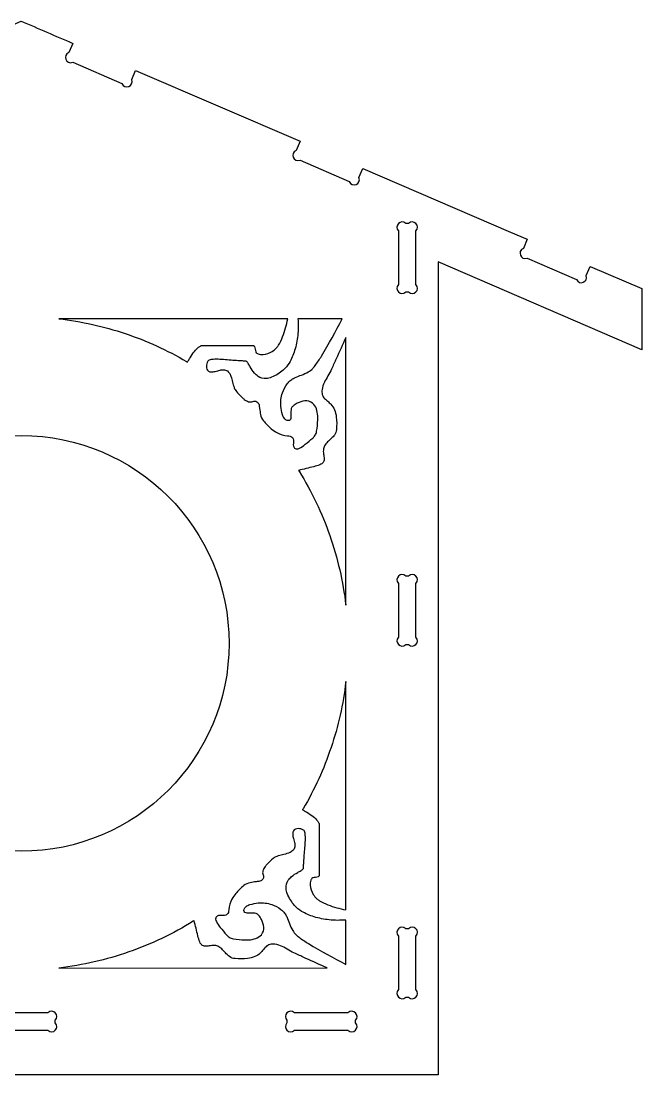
# Model space of a CAD drawing. Extents: x 3.18 to 12.46, y -12.62 to -4.73.
# Drawn here: x 7.82 to 12.46, y -12.62 to -4.73 of the extents above; entities that cross this region are included whole.
import ezdxf

# ---------------------------------------------------------------- set-up
doc = ezdxf.new("R2010")
doc.units = 0
doc.layers.add('LAYER_1', color=7, linetype='CONTINUOUS')

msp = doc.modelspace()

# ---------------------------------------------------------------- linework, layer by layer
at = {"layer": 'LAYER_1', "color": 250}
for points, knots in [([(12.0733, -6.5699), (12.0733, -6.5699), (12.0733, -6.5699), (12.0733, -6.5699), (12.0733, -6.5699), (12.0733, -6.5699), (12.0733, -6.5699), (12.0733, -6.5699), (12.0439, -6.638), (12.0439, -6.638), (12.0633, -6.6868), (11.9901, -6.7159), (11.9708, -6.6671), (11.9708, -6.6671), (11.603, -6.5085), (11.603, -6.5085), (11.5542, -6.5279), (11.5252, -6.4548), (11.574, -6.4354), (11.574, -6.4354), (11.6034, -6.3672), (11.6034, -6.3672), (11.6034, -6.3672), (11.4779, -6.3131), (11.4779, -6.3131), (11.4779, -6.3131), (10.3742, -5.8371), (10.3742, -5.8371), (10.3742, -5.8371), (10.3742, -5.8371), (10.3742, -5.8371), (10.3742, -5.8371), (10.3448, -5.9053), (10.3448, -5.9053), (10.3642, -5.9541), (10.291, -5.9832), (10.2716, -5.9344), (10.2716, -5.9344), (9.9039, -5.7758), (9.9039, -5.7758), (9.8551, -5.7952), (9.826, -5.722), (9.8748, -5.7026), (9.8748, -5.7026), (9.9042, -5.6345), (9.9042, -5.6345), (9.9042, -5.6345), (8.6751, -5.1044), (8.6751, -5.1044), (8.6751, -5.1044), (8.6457, -5.1726), (8.6457, -5.1726), (8.665, -5.2214), (8.5919, -5.2504), (8.5725, -5.2017), (8.5725, -5.2017), (8.2048, -5.0431), (8.2048, -5.0431), (8.156, -5.0625), (8.1269, -4.9893), (8.1757, -4.9699), (8.1757, -4.9699), (8.2051, -4.9017), (8.2051, -4.9017), (8.0762, -4.8461), (7.9473, -4.7905), (7.8184, -4.7349), (7.8184, -4.7349), (7.8183, -4.7349), (7.8183, -4.7349), (7.8183, -4.7349), (7.8183, -4.7349), (7.8183, -4.7349), (7.8183, -4.7349), (7.4321, -4.9015), (7.4321, -4.9015), (7.4321, -4.9015), (7.4615, -4.9697), (7.4615, -4.9697), (7.5103, -4.9891), (7.4812, -5.0622), (7.4325, -5.0428), (7.4325, -5.0428), (7.0647, -5.2014), (7.0647, -5.2014), (7.0453, -5.2502), (6.9722, -5.2211), (6.9916, -5.1723), (6.9916, -5.1723), (6.9622, -5.1042), (6.9622, -5.1042), (6.9622, -5.1042), (5.73, -5.6355), (5.73, -5.6355), (5.73, -5.6355), (5.7594, -5.7037), (5.7594, -5.7037), (5.8082, -5.7231), (5.7791, -5.7963), (5.7303, -5.7769), (5.7303, -5.7769), (5.3626, -5.9355), (5.3626, -5.9355), (5.3432, -5.9842), (5.27, -5.9552), (5.2894, -5.9064), (5.2894, -5.9064), (5.26, -5.8382), (5.26, -5.8382), (5.26, -5.8382), (4.1558, -6.3144), (4.1558, -6.3144), (4.1558, -6.3144), (4.0278, -6.3696), (4.0278, -6.3696), (4.0278, -6.3696), (4.0572, -6.4377), (4.0572, -6.4377), (4.106, -6.4571), (4.0769, -6.5303), (4.0281, -6.5109), (4.0281, -6.5109), (3.6604, -6.6695), (3.6604, -6.6695), (3.641, -6.7183), (3.5679, -6.6892), (3.5873, -6.6404), (3.5873, -6.6404), (3.5579, -6.5722), (3.5579, -6.5722), (3.5579, -6.5722), (3.3879, -6.6455), (3.3879, -6.6455), (3.3879, -6.6455), (3.1766, -6.7366), (3.1766, -6.7366), (3.1766, -6.7366), (3.1766, -6.988), (3.1766, -6.988), (3.1766, -6.988), (3.1765, -7.0497), (3.1765, -7.0497), (3.1765, -7.0497), (3.1766, -7.1954), (3.1766, -7.1954), (3.1766, -7.1954), (4.6915, -6.542), (4.6915, -6.542), (4.6915, -6.542), (4.6915, -12.6193), (4.6915, -12.6193), (4.6915, -12.6193), (10.9379, -12.6193), (10.9379, -12.6193), (10.9379, -12.6193), (10.9379, -6.5366), (10.9379, -6.5366), (10.9379, -6.5366), (12.4602, -7.1954), (12.4602, -7.1954), (12.4602, -7.1954), (12.4603, -7.0498), (12.4603, -7.0498), (12.4602, -7.0499), (12.4602, -7.0498), (12.4602, -7.0497), (12.4602, -7.0497), (12.4601, -6.988), (12.4601, -6.988), (12.4601, -6.988), (12.46, -6.7367), (12.46, -6.7367), (12.46, -6.7367), (12.0733, -6.5699), (12.0733, -6.5699)], [0, 0, 0, 0, 1, 1, 1, 2, 2, 2, 3, 3, 3, 4, 4, 4, 5, 5, 5, 6, 6, 6, 7, 7, 7, 8, 8, 8, 9, 9, 9, 10, 10, 10, 11, 11, 11, 12, 12, 12, 13, 13, 13, 14, 14, 14, 15, 15, 15, 16, 16, 16, 17, 17, 17, 18, 18, 18, 19, 19, 19, 20, 20, 20, 21, 21, 21, 22, 22, 22, 23, 23, 23, 24, 24, 24, 25, 25, 25, 26, 26, 26, 27, 27, 27, 28, 28, 28, 29, 29, 29, 30, 30, 30, 31, 31, 31, 32, 32, 32, 33, 33, 33, 34, 34, 34, 35, 35, 35, 36, 36, 36, 37, 37, 37, 38, 38, 38, 39, 39, 39, 40, 40, 40, 41, 41, 41, 42, 42, 42, 43, 43, 43, 44, 44, 44, 45, 45, 45, 46, 46, 46, 47, 47, 47, 48, 48, 48, 49, 49, 49, 50, 50, 50, 51, 51, 51, 52, 52, 52, 53, 53, 53, 54, 54, 54, 55, 55, 55, 56, 56, 56, 57, 57, 57, 58, 58, 58, 58]), ([(10.696, -6.2496), (10.696, -6.2496), (10.7146, -6.2496), (10.7146, -6.2496), (10.7517, -6.2124), (10.8074, -6.2681), (10.7702, -6.3052), (10.7702, -6.3052), (10.7702, -6.7057), (10.7702, -6.7057), (10.8074, -6.7428), (10.7517, -6.7985), (10.7146, -6.7614), (10.7146, -6.7614), (10.696, -6.7614), (10.696, -6.7614), (10.6589, -6.7985), (10.6032, -6.7428), (10.6403, -6.7057), (10.6403, -6.7057), (10.6403, -6.3052), (10.6403, -6.3052), (10.6032, -6.2681), (10.6589, -6.2124), (10.696, -6.2496)], [0, 0, 0, 0, 1, 1, 1, 2, 2, 2, 3, 3, 3, 4, 4, 4, 5, 5, 5, 6, 6, 6, 7, 7, 7, 8, 8, 8, 8]), ([(8.1009, -6.9623), (8.1009, -6.9623), (9.8121, -6.9626), (9.8121, -6.9626), (9.8031, -7.0085), (9.7903, -7.0536), (9.7739, -7.0975), (9.7659, -7.1188), (9.7557, -7.1393), (9.7435, -7.1585), (9.7389, -7.1657), (9.7339, -7.1725), (9.7283, -7.179), (9.7191, -7.1897), (9.7082, -7.1989), (9.696, -7.2061), (9.6751, -7.2185), (9.6519, -7.2264), (9.6277, -7.2294), (9.6151, -7.2309), (9.6022, -7.2294), (9.5902, -7.2249), (9.5872, -7.2237), (9.5843, -7.2223), (9.5816, -7.2205), (9.5776, -7.2179), (9.5745, -7.2141), (9.5728, -7.2096), (9.5704, -7.2032), (9.5691, -7.1966), (9.5688, -7.1898), (9.5685, -7.1831), (9.5668, -7.1764), (9.5638, -7.1703), (9.5626, -7.168), (9.5612, -7.1659), (9.5595, -7.1639), (9.5588, -7.163), (9.5578, -7.1624), (9.5567, -7.1621), (9.5567, -7.1621), (9.167, -7.1621), (9.167, -7.1621), (9.1656, -7.1624), (9.1643, -7.1629), (9.1631, -7.1635), (9.1571, -7.167), (9.1512, -7.1708), (9.1457, -7.175), (9.1339, -7.1838), (9.1234, -7.1944), (9.1146, -7.2062), (9.103, -7.2218), (9.0921, -7.2378), (9.0819, -7.2543), (9.0774, -7.2616), (9.0728, -7.2689), (9.0683, -7.2762), (9.0665, -7.279), (9.0647, -7.2817), (9.0629, -7.2845), (9.0628, -7.2847), (9.0627, -7.2849), (9.0627, -7.2851), (9.0626, -7.2853), (9.0624, -7.2855), (9.0622, -7.2856), (9.0622, -7.2856), (9.0554, -7.2816), (9.0554, -7.2816), (8.9101, -7.1962), (8.7563, -7.1262), (8.5965, -7.0727), (8.4356, -7.0189), (8.2695, -6.9819), (8.1009, -6.9623)], [0, 0, 0, 0, 1, 1, 1, 2, 2, 2, 3, 3, 3, 4, 4, 4, 5, 5, 5, 6, 6, 6, 7, 7, 7, 8, 8, 8, 9, 9, 9, 10, 10, 10, 11, 11, 11, 12, 12, 12, 13, 13, 13, 14, 14, 14, 15, 15, 15, 16, 16, 16, 17, 17, 17, 18, 18, 18, 19, 19, 19, 20, 20, 20, 21, 21, 21, 22, 22, 22, 23, 23, 23, 24, 24, 24, 25, 25, 25, 25]), ([(9.888, -6.9626), (9.888, -6.9626), (10.2196, -6.9626), (10.2196, -6.9626), (10.171, -7.0574), (10.1193, -7.1505), (10.0644, -7.2417), (10.0496, -7.2662), (10.0336, -7.2899), (10.0164, -7.3128), (10.0108, -7.3201), (10.0049, -7.3272), (9.9986, -7.3339), (9.9891, -7.3441), (9.9781, -7.3528), (9.9661, -7.3597), (9.9498, -7.3692), (9.9326, -7.3769), (9.9147, -7.3829), (9.8969, -7.3889), (9.8795, -7.3962), (9.8627, -7.4045), (9.8532, -7.4092), (9.8442, -7.4148), (9.8357, -7.4211), (9.8254, -7.4288), (9.8162, -7.438), (9.8085, -7.4483), (9.793, -7.4689), (9.7808, -7.4919), (9.7723, -7.5163), (9.7611, -7.5486), (9.7571, -7.5829), (9.7604, -7.6169), (9.7625, -7.6382), (9.7666, -7.6592), (9.7726, -7.6797), (9.7757, -7.6901), (9.7806, -7.6998), (9.7872, -7.7084), (9.7923, -7.7149), (9.7991, -7.7199), (9.8068, -7.7228), (9.8126, -7.7249), (9.819, -7.7248), (9.8247, -7.7223), (9.8303, -7.7198), (9.8341, -7.7147), (9.8349, -7.7087), (9.8362, -7.699), (9.8367, -7.6892), (9.8364, -7.6794), (9.836, -7.6673), (9.8362, -7.6552), (9.8369, -7.6431), (9.8373, -7.6362), (9.8398, -7.6295), (9.844, -7.6239), (9.8465, -7.6205), (9.8493, -7.6175), (9.8525, -7.6148), (9.8621, -7.6068), (9.8725, -7.5997), (9.8835, -7.5938), (9.9011, -7.5843), (9.9204, -7.5784), (9.9403, -7.5764), (9.961, -7.5742), (9.9818, -7.5807), (9.9976, -7.5942), (10.0108, -7.6054), (10.0206, -7.62), (10.0261, -7.6363), (10.0316, -7.653), (10.0351, -7.6703), (10.0364, -7.6879), (10.0372, -7.6981), (10.0373, -7.7084), (10.0369, -7.7187), (10.0356, -7.747), (10.0326, -7.7752), (10.028, -7.8031), (10.027, -7.809), (10.0255, -7.8149), (10.0235, -7.8205), (10.0202, -7.83), (10.0149, -7.8386), (10.0081, -7.846), (10.0054, -7.8489), (10.0025, -7.8516), (9.9996, -7.8542), (9.9811, -7.8703), (9.9623, -7.886), (9.9433, -7.9014), (9.9296, -7.9124), (9.915, -7.9222), (9.8996, -7.9308), (9.8937, -7.934), (9.8871, -7.9359), (9.8804, -7.9363), (9.872, -7.9367), (9.8641, -7.9325), (9.8597, -7.9254), (9.8557, -7.919), (9.8537, -7.9117), (9.8537, -7.9042), (9.8538, -7.8969), (9.8541, -7.8895), (9.8549, -7.8822), (9.8557, -7.8747), (9.8546, -7.8672), (9.8519, -7.8603), (9.8506, -7.857), (9.8489, -7.8539), (9.8467, -7.8512), (9.8428, -7.8463), (9.8375, -7.8428), (9.8315, -7.8412), (9.8248, -7.8393), (9.8179, -7.8381), (9.811, -7.8377), (9.783, -7.8358), (9.7557, -7.8278), (9.7312, -7.8142), (9.7163, -7.8059), (9.7022, -7.7963), (9.6891, -7.7853), (9.6677, -7.7674), (9.6481, -7.7473), (9.6307, -7.7254), (9.6198, -7.7118), (9.6123, -7.6957), (9.6089, -7.6785), (9.6059, -7.6637), (9.6035, -7.6488), (9.6017, -7.6339), (9.6005, -7.6245), (9.5991, -7.6151), (9.5974, -7.6057), (9.5957, -7.5962), (9.59, -7.5879), (9.5816, -7.5831), (9.5764, -7.58), (9.5706, -7.5782), (9.5646, -7.5776), (9.5599, -7.5772), (9.5551, -7.5781), (9.5509, -7.5803), (9.5411, -7.5853), (9.5296, -7.5861), (9.5193, -7.5824), (9.5078, -7.5784), (9.4971, -7.5726), (9.4875, -7.5653), (9.4811, -7.5605), (9.475, -7.5553), (9.4692, -7.5498), (9.4545, -7.5359), (9.4407, -7.5213), (9.4278, -7.5058), (9.4209, -7.4975), (9.4155, -7.488), (9.4119, -7.4777), (9.4071, -7.4641), (9.403, -7.4501), (9.3997, -7.4361), (9.3962, -7.4213), (9.3922, -7.4067), (9.3876, -7.3923), (9.3845, -7.3827), (9.3799, -7.3737), (9.3738, -7.3657), (9.3701, -7.3608), (9.3657, -7.3564), (9.3608, -7.3527), (9.3523, -7.3464), (9.3421, -7.343), (9.3316, -7.343), (9.3233, -7.343), (9.3151, -7.3441), (9.3071, -7.3464), (9.2947, -7.3498), (9.2823, -7.3531), (9.2699, -7.3562), (9.2599, -7.3586), (9.2497, -7.3599), (9.2394, -7.3599), (9.2257, -7.3599), (9.2133, -7.3517), (9.2079, -7.3391), (9.2053, -7.3331), (9.2039, -7.3266), (9.2038, -7.3201), (9.2037, -7.3055), (9.2075, -7.2913), (9.2149, -7.2787), (9.2168, -7.2754), (9.2199, -7.2729), (9.2235, -7.2717), (9.2335, -7.2684), (9.2438, -7.2664), (9.2543, -7.2657), (9.2709, -7.2646), (9.2876, -7.2646), (9.3042, -7.2658), (9.3417, -7.2685), (9.3792, -7.2714), (9.4167, -7.2744), (9.4326, -7.2757), (9.4484, -7.2768), (9.4643, -7.2776), (9.4757, -7.2782), (9.487, -7.2786), (9.4983, -7.2787), (9.5007, -7.2788), (9.503, -7.2797), (9.5047, -7.2814), (9.5096, -7.2861), (9.5139, -7.2914), (9.5175, -7.2972), (9.5226, -7.3055), (9.5275, -7.314), (9.532, -7.3227), (9.5405, -7.3389), (9.5507, -7.354), (9.5625, -7.3679), (9.5707, -7.3776), (9.5802, -7.386), (9.5908, -7.393), (9.6085, -7.4048), (9.6297, -7.4104), (9.6509, -7.409), (9.6645, -7.4081), (9.6779, -7.4051), (9.6905, -7.4001), (9.7228, -7.3874), (9.7527, -7.3692), (9.779, -7.3465), (9.7965, -7.3312), (9.8115, -7.3132), (9.8232, -7.293), (9.8401, -7.2637), (9.8537, -7.2326), (9.8637, -7.2003), (9.8751, -7.1633), (9.8828, -7.1252), (9.8868, -7.0866), (9.891, -7.0454), (9.8914, -7.0039), (9.888, -6.9626)], [0, 0, 0, 0, 1, 1, 1, 2, 2, 2, 3, 3, 3, 4, 4, 4, 5, 5, 5, 6, 6, 6, 7, 7, 7, 8, 8, 8, 9, 9, 9, 10, 10, 10, 11, 11, 11, 12, 12, 12, 13, 13, 13, 14, 14, 14, 15, 15, 15, 16, 16, 16, 17, 17, 17, 18, 18, 18, 19, 19, 19, 20, 20, 20, 21, 21, 21, 22, 22, 22, 23, 23, 23, 24, 24, 24, 25, 25, 25, 26, 26, 26, 27, 27, 27, 28, 28, 28, 29, 29, 29, 30, 30, 30, 31, 31, 31, 32, 32, 32, 33, 33, 33, 34, 34, 34, 35, 35, 35, 36, 36, 36, 37, 37, 37, 38, 38, 38, 39, 39, 39, 40, 40, 40, 41, 41, 41, 42, 42, 42, 43, 43, 43, 44, 44, 44, 45, 45, 45, 46, 46, 46, 47, 47, 47, 48, 48, 48, 49, 49, 49, 50, 50, 50, 51, 51, 51, 52, 52, 52, 53, 53, 53, 54, 54, 54, 55, 55, 55, 56, 56, 56, 57, 57, 57, 58, 58, 58, 59, 59, 59, 60, 60, 60, 61, 61, 61, 62, 62, 62, 63, 63, 63, 64, 64, 64, 65, 65, 65, 66, 66, 66, 67, 67, 67, 68, 68, 68, 69, 69, 69, 70, 70, 70, 71, 71, 71, 72, 72, 72, 73, 73, 73, 74, 74, 74, 75, 75, 75, 76, 76, 76, 77, 77, 77, 78, 78, 78, 79, 79, 79, 80, 80, 80, 81, 81, 81, 82, 82, 82, 83, 83, 83, 83]), ([(10.2466, -9.1048), (10.2256, -8.927), (10.1852, -8.752), (10.1263, -8.583), (10.0677, -8.4152), (9.9909, -8.2544), (9.8972, -8.1034), (9.8965, -8.1022), (9.8957, -8.1011), (9.895, -8.0999), (9.8943, -8.0987), (9.8935, -8.0976), (9.8928, -8.0964), (9.9306, -8.0874), (9.9685, -8.0783), (10.0062, -8.0691), (10.0219, -8.0653), (10.0372, -8.0605), (10.0522, -8.0546), (10.0574, -8.0525), (10.0624, -8.0499), (10.0671, -8.0468), (10.074, -8.0422), (10.0792, -8.0354), (10.0819, -8.0274), (10.0846, -8.0192), (10.0854, -8.0103), (10.084, -8.0017), (10.0821, -7.9898), (10.0805, -7.9778), (10.0791, -7.9658), (10.0782, -7.9587), (10.078, -7.9515), (10.0784, -7.9444), (10.0791, -7.933), (10.0824, -7.9219), (10.088, -7.912), (10.0938, -7.9015), (10.1013, -7.8921), (10.1101, -7.8839), (10.1199, -7.8747), (10.1298, -7.8656), (10.1397, -7.8564), (10.1475, -7.8492), (10.1547, -7.8412), (10.1612, -7.8327), (10.1705, -7.8207), (10.1759, -7.8061), (10.1769, -7.7909), (10.179, -7.7596), (10.1784, -7.7282), (10.175, -7.697), (10.1731, -7.6783), (10.1684, -7.6601), (10.1612, -7.6427), (10.1548, -7.6274), (10.1457, -7.6134), (10.1343, -7.6013), (10.127, -7.5936), (10.1192, -7.5863), (10.111, -7.5796), (10.1031, -7.5732), (10.0955, -7.5665), (10.0881, -7.5595), (10.0797, -7.5514), (10.0736, -7.5412), (10.0705, -7.5299), (10.0672, -7.5177), (10.0665, -7.5048), (10.0686, -7.4922), (10.0718, -7.4733), (10.0776, -7.4549), (10.0859, -7.4376), (10.094, -7.4208), (10.1031, -7.4045), (10.1131, -7.3887), (10.1231, -7.373), (10.132, -7.3565), (10.1396, -7.3394), (10.1512, -7.3132), (10.1629, -7.287), (10.1747, -7.2609), (10.1986, -7.2078), (10.2226, -7.1547), (10.2466, -7.1016), (10.2466, -7.1016), (10.2466, -9.1048), (10.2466, -9.1048)], [0, 0, 0, 0, 1, 1, 1, 2, 2, 2, 3, 3, 3, 4, 4, 4, 5, 5, 5, 6, 6, 6, 7, 7, 7, 8, 8, 8, 9, 9, 9, 10, 10, 10, 11, 11, 11, 12, 12, 12, 13, 13, 13, 14, 14, 14, 15, 15, 15, 16, 16, 16, 17, 17, 17, 18, 18, 18, 19, 19, 19, 20, 20, 20, 21, 21, 21, 22, 22, 22, 23, 23, 23, 24, 24, 24, 25, 25, 25, 26, 26, 26, 27, 27, 27, 28, 28, 28, 29, 29, 29, 29]), ([(7.8184, -7.8357), (6.9595, -7.8357), (6.2632, -8.532), (6.2632, -9.3908), (6.2632, -10.2497), (6.9595, -10.946), (7.8184, -10.946), (8.6772, -10.946), (9.3735, -10.2497), (9.3735, -9.3908), (9.3735, -8.532), (8.6772, -7.8357), (7.8184, -7.8357)], [0, 0, 0, 0, 1, 1, 1, 2, 2, 2, 3, 3, 3, 4, 4, 4, 4]), ([(10.7702, -8.943), (10.7702, -8.943), (10.7702, -9.3435), (10.7702, -9.3435), (10.8074, -9.3806), (10.7517, -9.4363), (10.7146, -9.3992), (10.7146, -9.3992), (10.696, -9.3992), (10.696, -9.3992), (10.6589, -9.4363), (10.6032, -9.3806), (10.6403, -9.3435), (10.6403, -9.3435), (10.6403, -8.943), (10.6403, -8.943), (10.6032, -8.9059), (10.6589, -8.8502), (10.696, -8.8874), (10.696, -8.8874), (10.7146, -8.8874), (10.7146, -8.8874), (10.7517, -8.8502), (10.8074, -8.9059), (10.7702, -8.943)], [0, 0, 0, 0, 1, 1, 1, 2, 2, 2, 3, 3, 3, 4, 4, 4, 5, 5, 5, 6, 6, 6, 7, 7, 7, 8, 8, 8, 8]), ([(10.2466, -11.3846), (10.2007, -11.3756), (10.1555, -11.3628), (10.1117, -11.3464), (10.0903, -11.3384), (10.0699, -11.3282), (10.0507, -11.316), (10.0435, -11.3114), (10.0366, -11.3064), (10.0302, -11.3008), (10.0194, -11.2916), (10.0102, -11.2807), (10.003, -11.2685), (9.9906, -11.2476), (9.9827, -11.2244), (9.9798, -11.2003), (9.9782, -11.1876), (9.9798, -11.1747), (9.9843, -11.1627), (9.9854, -11.1597), (9.9869, -11.1568), (9.9886, -11.1541), (9.9912, -11.1501), (9.9951, -11.147), (9.9996, -11.1453), (10.0059, -11.1429), (10.0126, -11.1416), (10.0193, -11.1413), (10.0261, -11.141), (10.0327, -11.1393), (10.0388, -11.1363), (10.0411, -11.1351), (10.0433, -11.1337), (10.0453, -11.132), (10.0461, -11.1313), (10.0468, -11.1303), (10.0471, -11.1292), (10.0471, -11.1292), (10.0471, -10.7395), (10.0471, -10.7395), (10.0468, -10.7381), (10.0463, -10.7368), (10.0456, -10.7356), (10.0422, -10.7296), (10.0384, -10.7237), (10.0342, -10.7182), (10.0253, -10.7064), (10.0148, -10.6959), (10.003, -10.6871), (9.9874, -10.6755), (9.9713, -10.6646), (9.9548, -10.6544), (9.9475, -10.6499), (9.9402, -10.6453), (9.933, -10.6408), (9.9302, -10.639), (9.9274, -10.6372), (9.9247, -10.6354), (9.9245, -10.6353), (9.9243, -10.6352), (9.9241, -10.6352), (9.9238, -10.6351), (9.9236, -10.6349), (9.9236, -10.6347), (9.9236, -10.6347), (9.9276, -10.628), (9.9276, -10.628), (10.0126, -10.4832), (10.0824, -10.33), (10.1358, -10.1709), (10.1896, -10.0105), (10.2268, -9.8449), (10.2466, -9.6769), (10.2466, -9.6769), (10.2466, -11.3846), (10.2466, -11.3846)], [0, 0, 0, 0, 1, 1, 1, 2, 2, 2, 3, 3, 3, 4, 4, 4, 5, 5, 5, 6, 6, 6, 7, 7, 7, 8, 8, 8, 9, 9, 9, 10, 10, 10, 11, 11, 11, 12, 12, 12, 13, 13, 13, 14, 14, 14, 15, 15, 15, 16, 16, 16, 17, 17, 17, 18, 18, 18, 19, 19, 19, 20, 20, 20, 21, 21, 21, 22, 22, 22, 23, 23, 23, 24, 24, 24, 25, 25, 25, 25]), ([(10.2466, -11.4605), (10.2466, -11.4605), (10.2466, -11.792), (10.2466, -11.792), (10.1518, -11.7435), (10.0587, -11.6918), (9.9675, -11.6369), (9.943, -11.6221), (9.9192, -11.6061), (9.8964, -11.5888), (9.8891, -11.5833), (9.882, -11.5774), (9.8753, -11.5711), (9.8651, -11.5616), (9.8564, -11.5506), (9.8494, -11.5386), (9.84, -11.5223), (9.8322, -11.5051), (9.8262, -11.4872), (9.8202, -11.4694), (9.813, -11.452), (9.8047, -11.4352), (9.8, -11.4257), (9.7944, -11.4167), (9.7881, -11.4082), (9.7804, -11.3979), (9.7712, -11.3887), (9.7609, -11.381), (9.7402, -11.3655), (9.7173, -11.3533), (9.6929, -11.3448), (9.6606, -11.3336), (9.6263, -11.3296), (9.5922, -11.3329), (9.571, -11.335), (9.55, -11.3391), (9.5295, -11.3451), (9.5191, -11.3482), (9.5094, -11.3531), (9.5008, -11.3597), (9.4942, -11.3648), (9.4893, -11.3716), (9.4864, -11.3793), (9.4842, -11.3851), (9.4844, -11.3915), (9.4869, -11.3972), (9.4893, -11.4028), (9.4945, -11.4066), (9.5005, -11.4074), (9.5102, -11.4087), (9.52, -11.4092), (9.5298, -11.4089), (9.5419, -11.4085), (9.554, -11.4087), (9.566, -11.4094), (9.573, -11.4098), (9.5797, -11.4123), (9.5853, -11.4165), (9.5886, -11.419), (9.5917, -11.4218), (9.5944, -11.425), (9.6024, -11.4346), (9.6094, -11.445), (9.6154, -11.456), (9.6249, -11.4736), (9.6308, -11.4929), (9.6328, -11.5128), (9.6349, -11.5335), (9.6285, -11.5543), (9.615, -11.5702), (9.6038, -11.5833), (9.5892, -11.5931), (9.5728, -11.5986), (9.5562, -11.6041), (9.5388, -11.6076), (9.5213, -11.6089), (9.511, -11.6097), (9.5007, -11.6098), (9.4904, -11.6094), (9.4622, -11.6081), (9.434, -11.6051), (9.4061, -11.6005), (9.4001, -11.5995), (9.3943, -11.598), (9.3887, -11.596), (9.3792, -11.5927), (9.3705, -11.5874), (9.3632, -11.5806), (9.3603, -11.5779), (9.3576, -11.575), (9.355, -11.5721), (9.3389, -11.5536), (9.3232, -11.5348), (9.3078, -11.5158), (9.2968, -11.5021), (9.2869, -11.4875), (9.2784, -11.4721), (9.2751, -11.4662), (9.2733, -11.4596), (9.2729, -11.4529), (9.2725, -11.4445), (9.2767, -11.4366), (9.2838, -11.4322), (9.2901, -11.4283), (9.2975, -11.4262), (9.305, -11.4262), (9.3123, -11.4262), (9.3197, -11.4267), (9.327, -11.4274), (9.3344, -11.4282), (9.3419, -11.4272), (9.3489, -11.4244), (9.3522, -11.4231), (9.3552, -11.4214), (9.358, -11.4192), (9.3628, -11.4153), (9.3664, -11.41), (9.368, -11.404), (9.3699, -11.3973), (9.371, -11.3904), (9.3715, -11.3835), (9.3734, -11.3555), (9.3814, -11.3282), (9.395, -11.3037), (9.4032, -11.2888), (9.4129, -11.2747), (9.4238, -11.2616), (9.4418, -11.2402), (9.4618, -11.2206), (9.4837, -11.2032), (9.4974, -11.1923), (9.5135, -11.1848), (9.5306, -11.1814), (9.5454, -11.1785), (9.5603, -11.176), (9.5753, -11.1742), (9.5847, -11.173), (9.5941, -11.1716), (9.6035, -11.1699), (9.6129, -11.1682), (9.6212, -11.1625), (9.6261, -11.1541), (9.6292, -11.1489), (9.631, -11.1431), (9.6316, -11.1371), (9.632, -11.1324), (9.6311, -11.1276), (9.6289, -11.1234), (9.6239, -11.1136), (9.6231, -11.1021), (9.6268, -11.0918), (9.6308, -11.0803), (9.6365, -11.0696), (9.6439, -11.06), (9.6487, -11.0536), (9.6539, -11.0475), (9.6594, -11.0417), (9.6732, -11.027), (9.6879, -11.0132), (9.7034, -11.0003), (9.7117, -10.9934), (9.7212, -10.988), (9.7315, -10.9844), (9.7451, -10.9796), (9.759, -10.9756), (9.7731, -10.9722), (9.7878, -10.9687), (9.8024, -10.9647), (9.8169, -10.9601), (9.8264, -10.957), (9.8354, -10.9524), (9.8435, -10.9463), (9.8484, -10.9426), (9.8528, -10.9382), (9.8565, -10.9333), (9.8627, -10.9249), (9.8661, -10.9146), (9.8662, -10.9041), (9.8662, -10.8958), (9.865, -10.8876), (9.8628, -10.8796), (9.8593, -10.8672), (9.8561, -10.8548), (9.853, -10.8424), (9.8505, -10.8324), (9.8493, -10.8222), (9.8493, -10.8119), (9.8493, -10.7982), (9.8574, -10.7858), (9.87, -10.7804), (9.8761, -10.7778), (9.8826, -10.7764), (9.8891, -10.7763), (9.9036, -10.7762), (9.9179, -10.78), (9.9304, -10.7874), (9.9337, -10.7893), (9.9362, -10.7924), (9.9374, -10.796), (9.9407, -10.806), (9.9427, -10.8163), (9.9435, -10.8268), (9.9446, -10.8434), (9.9445, -10.8601), (9.9434, -10.8767), (9.9407, -10.9142), (9.9378, -10.9517), (9.9348, -10.9892), (9.9335, -11.0051), (9.9324, -11.0209), (9.9316, -11.0368), (9.931, -11.0482), (9.9306, -11.0595), (9.9304, -11.0708), (9.9304, -11.0732), (9.9295, -11.0755), (9.9278, -11.0772), (9.9231, -11.0821), (9.9178, -11.0864), (9.912, -11.09), (9.9037, -11.0951), (9.8952, -11.1), (9.8865, -11.1045), (9.8703, -11.113), (9.8551, -11.1232), (9.8412, -11.135), (9.8316, -11.1432), (9.8232, -11.1528), (9.8162, -11.1633), (9.8044, -11.1811), (9.7988, -11.2022), (9.8002, -11.2234), (9.801, -11.237), (9.804, -11.2504), (9.809, -11.263), (9.8218, -11.2953), (9.8399, -11.3252), (9.8627, -11.3515), (9.8779, -11.369), (9.896, -11.384), (9.9162, -11.3957), (9.9454, -11.4126), (9.9766, -11.4262), (10.0089, -11.4362), (10.0459, -11.4476), (10.084, -11.4553), (10.1226, -11.4593), (10.1638, -11.4635), (10.2053, -11.4639), (10.2466, -11.4605)], [0, 0, 0, 0, 1, 1, 1, 2, 2, 2, 3, 3, 3, 4, 4, 4, 5, 5, 5, 6, 6, 6, 7, 7, 7, 8, 8, 8, 9, 9, 9, 10, 10, 10, 11, 11, 11, 12, 12, 12, 13, 13, 13, 14, 14, 14, 15, 15, 15, 16, 16, 16, 17, 17, 17, 18, 18, 18, 19, 19, 19, 20, 20, 20, 21, 21, 21, 22, 22, 22, 23, 23, 23, 24, 24, 24, 25, 25, 25, 26, 26, 26, 27, 27, 27, 28, 28, 28, 29, 29, 29, 30, 30, 30, 31, 31, 31, 32, 32, 32, 33, 33, 33, 34, 34, 34, 35, 35, 35, 36, 36, 36, 37, 37, 37, 38, 38, 38, 39, 39, 39, 40, 40, 40, 41, 41, 41, 42, 42, 42, 43, 43, 43, 44, 44, 44, 45, 45, 45, 46, 46, 46, 47, 47, 47, 48, 48, 48, 49, 49, 49, 50, 50, 50, 51, 51, 51, 52, 52, 52, 53, 53, 53, 54, 54, 54, 55, 55, 55, 56, 56, 56, 57, 57, 57, 58, 58, 58, 59, 59, 59, 60, 60, 60, 61, 61, 61, 62, 62, 62, 63, 63, 63, 64, 64, 64, 65, 65, 65, 66, 66, 66, 67, 67, 67, 68, 68, 68, 69, 69, 69, 70, 70, 70, 71, 71, 71, 72, 72, 72, 73, 73, 73, 74, 74, 74, 75, 75, 75, 76, 76, 76, 77, 77, 77, 78, 78, 78, 79, 79, 79, 80, 80, 80, 81, 81, 81, 82, 82, 82, 83, 83, 83, 83]), ([(8.1009, -11.8194), (8.2792, -11.7986), (8.4547, -11.7584), (8.6242, -11.6994), (8.7927, -11.6408), (8.9541, -11.5638), (9.1057, -11.4698), (9.1069, -11.469), (9.108, -11.4683), (9.1092, -11.4676), (9.1104, -11.4668), (9.1116, -11.4661), (9.1127, -11.4654), (9.1218, -11.5033), (9.1309, -11.5412), (9.1401, -11.579), (9.1439, -11.5946), (9.1487, -11.6098), (9.1546, -11.6247), (9.1566, -11.6299), (9.1592, -11.6349), (9.1624, -11.6396), (9.167, -11.6465), (9.1738, -11.6517), (9.1817, -11.6544), (9.19, -11.6571), (9.1988, -11.6579), (9.2074, -11.6565), (9.2194, -11.6546), (9.2314, -11.653), (9.2434, -11.6516), (9.2505, -11.6507), (9.2577, -11.6505), (9.2648, -11.6509), (9.2762, -11.6516), (9.2873, -11.6549), (9.2972, -11.6605), (9.3077, -11.6663), (9.3171, -11.6738), (9.3253, -11.6826), (9.3345, -11.6924), (9.3436, -11.7023), (9.3528, -11.7122), (9.36, -11.72), (9.3679, -11.7272), (9.3764, -11.7337), (9.3885, -11.743), (9.4031, -11.7484), (9.4182, -11.7495), (9.4495, -11.7515), (9.481, -11.7509), (9.5122, -11.7476), (9.5308, -11.7456), (9.5491, -11.7409), (9.5664, -11.7337), (9.5817, -11.7273), (9.5958, -11.7182), (9.6078, -11.7068), (9.6156, -11.6995), (9.6228, -11.6917), (9.6296, -11.6835), (9.636, -11.6756), (9.6427, -11.668), (9.6497, -11.6606), (9.6577, -11.6522), (9.668, -11.6461), (9.6792, -11.643), (9.6915, -11.6397), (9.7044, -11.639), (9.7169, -11.6411), (9.7359, -11.6443), (9.7543, -11.6501), (9.7716, -11.6584), (9.7884, -11.6665), (9.8047, -11.6756), (9.8205, -11.6856), (9.8362, -11.6956), (9.8527, -11.7045), (9.8697, -11.7121), (9.8958, -11.7237), (9.9219, -11.7353), (9.948, -11.7471), (10.0012, -11.771), (10.0544, -11.7951), (10.1076, -11.8192), (10.1076, -11.8192), (8.1009, -11.8194), (8.1009, -11.8194)], [0, 0, 0, 0, 1, 1, 1, 2, 2, 2, 3, 3, 3, 4, 4, 4, 5, 5, 5, 6, 6, 6, 7, 7, 7, 8, 8, 8, 9, 9, 9, 10, 10, 10, 11, 11, 11, 12, 12, 12, 13, 13, 13, 14, 14, 14, 15, 15, 15, 16, 16, 16, 17, 17, 17, 18, 18, 18, 19, 19, 19, 20, 20, 20, 21, 21, 21, 22, 22, 22, 23, 23, 23, 24, 24, 24, 25, 25, 25, 26, 26, 26, 27, 27, 27, 28, 28, 28, 29, 29, 29, 29]), ([(10.6403, -11.9813), (10.6403, -11.9813), (10.6403, -11.5808), (10.6403, -11.5808), (10.6032, -11.5437), (10.6589, -11.488), (10.696, -11.5252), (10.696, -11.5252), (10.7146, -11.5252), (10.7146, -11.5252), (10.7517, -11.488), (10.8074, -11.5437), (10.7702, -11.5808), (10.7702, -11.5808), (10.7702, -11.9813), (10.7702, -11.9813), (10.8074, -12.0184), (10.7517, -12.0741), (10.7146, -12.037), (10.7146, -12.037), (10.696, -12.037), (10.696, -12.037), (10.6589, -12.0741), (10.6032, -12.0184), (10.6403, -11.9813)], [0, 0, 0, 0, 1, 1, 1, 2, 2, 2, 3, 3, 3, 4, 4, 4, 5, 5, 5, 6, 6, 6, 7, 7, 7, 8, 8, 8, 8]), ([(7.618, -12.1551), (7.618, -12.1551), (8.0185, -12.1551), (8.0185, -12.1551), (8.0556, -12.118), (8.1113, -12.1736), (8.0742, -12.2108), (8.0742, -12.2108), (8.0742, -12.2293), (8.0742, -12.2293), (8.1113, -12.2664), (8.0556, -12.3221), (8.0185, -12.285), (8.0185, -12.285), (7.618, -12.285), (7.618, -12.285), (7.5809, -12.3221), (7.5252, -12.2664), (7.5624, -12.2293), (7.5624, -12.2293), (7.5624, -12.2108), (7.5624, -12.2108), (7.5252, -12.1736), (7.5809, -12.118), (7.618, -12.1551)], [0, 0, 0, 0, 1, 1, 1, 2, 2, 2, 3, 3, 3, 4, 4, 4, 5, 5, 5, 6, 6, 6, 7, 7, 7, 8, 8, 8, 8]), ([(9.8621, -12.1551), (9.8621, -12.1551), (10.2626, -12.1551), (10.2626, -12.1551), (10.2997, -12.118), (10.3554, -12.1736), (10.3183, -12.2108), (10.3183, -12.2108), (10.3183, -12.2293), (10.3183, -12.2293), (10.3554, -12.2664), (10.2997, -12.3221), (10.2626, -12.285), (10.2626, -12.285), (9.8621, -12.285), (9.8621, -12.285), (9.825, -12.3221), (9.7693, -12.2664), (9.8065, -12.2293), (9.8065, -12.2293), (9.8065, -12.2108), (9.8065, -12.2108), (9.7693, -12.1736), (9.825, -12.118), (9.8621, -12.1551)], [0, 0, 0, 0, 1, 1, 1, 2, 2, 2, 3, 3, 3, 4, 4, 4, 5, 5, 5, 6, 6, 6, 7, 7, 7, 8, 8, 8, 8])]:
    msp.add_open_spline(points, degree=3, knots=knots, dxfattribs=at)

doc.saveas('drawing.dxf')
